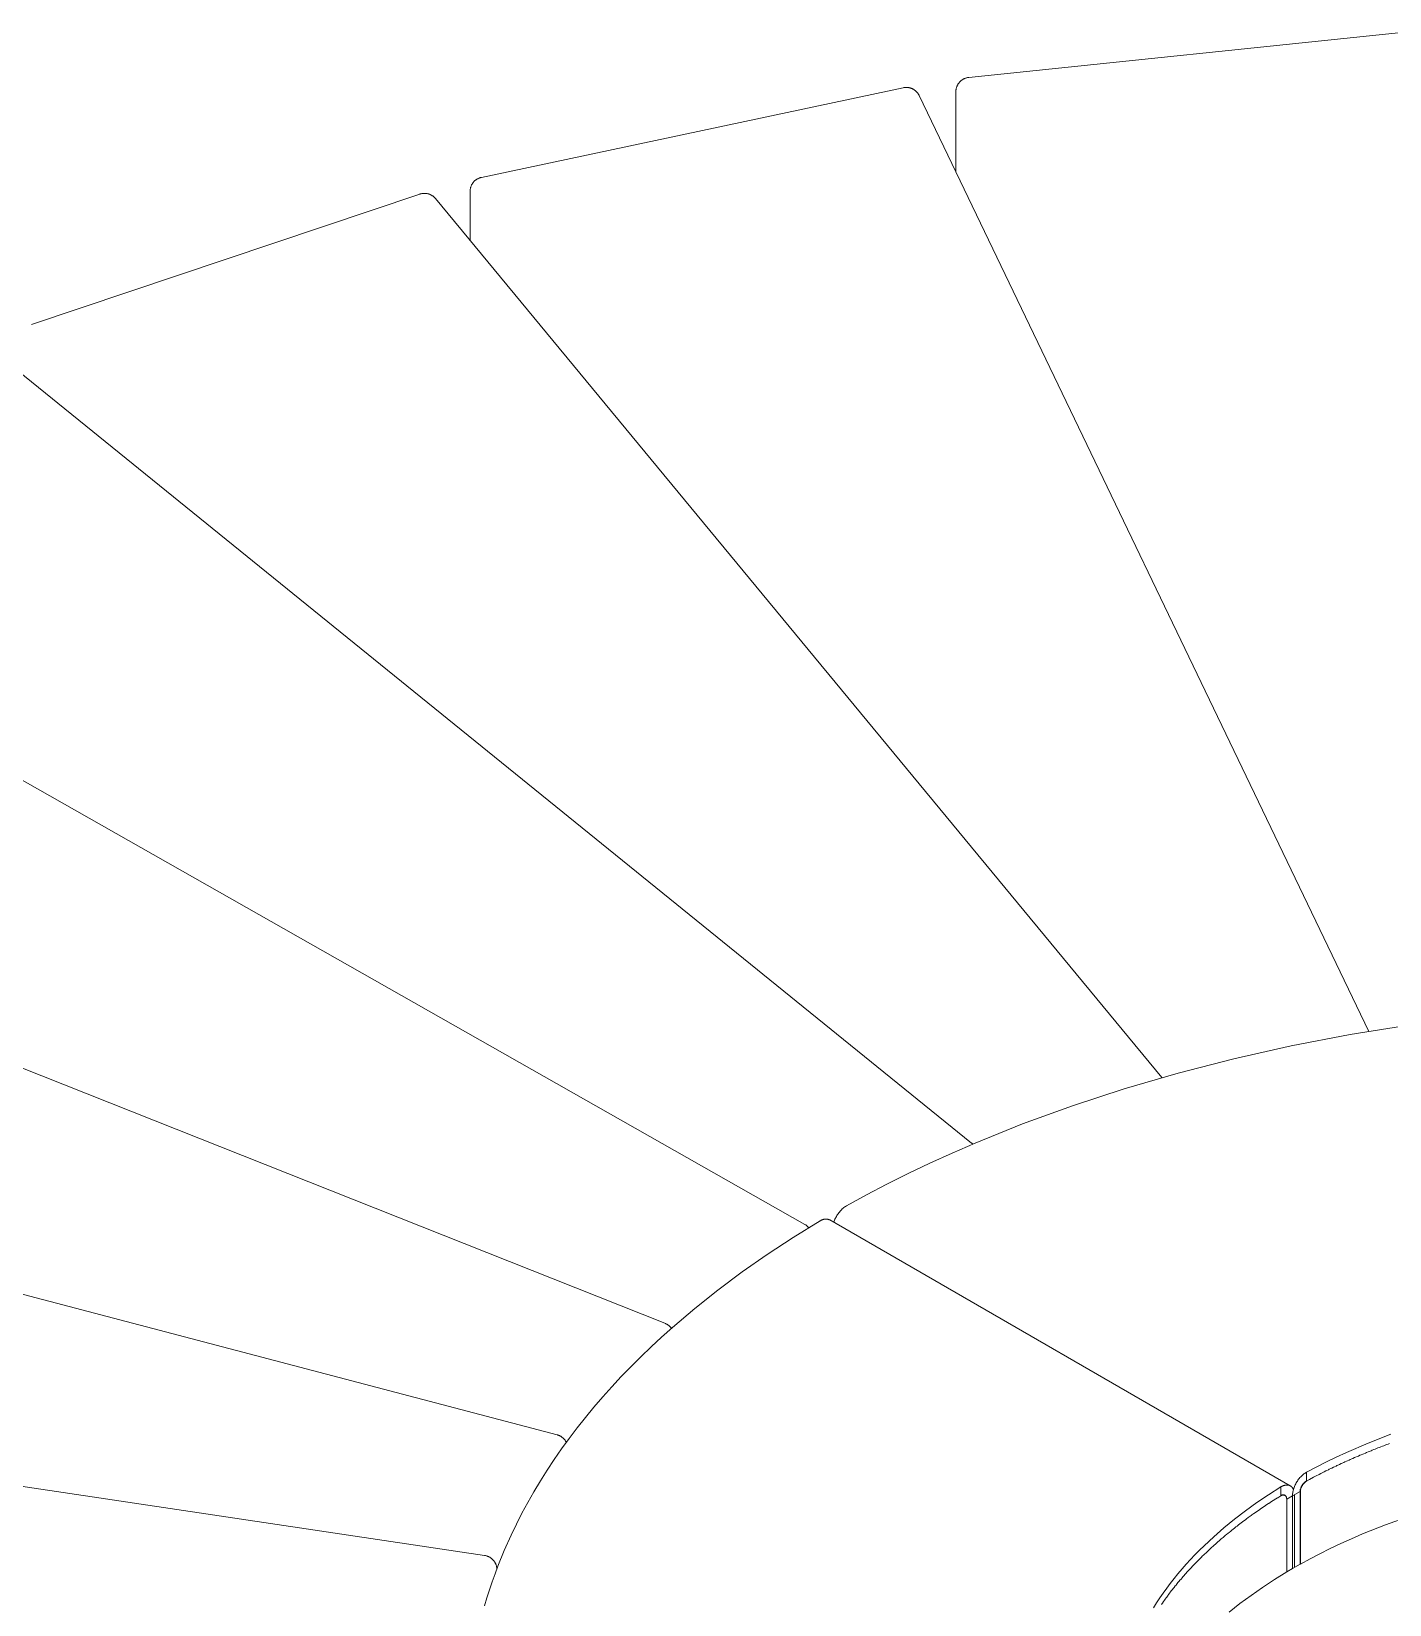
# Model space of a CAD drawing. Header units: inches. Extents: x -4 to 200, y 0 to 129.
# Drawn here: x 155.19 to 168.37, y 113.51 to 128.77 of the extents above; entities that cross this region are included whole.
import ezdxf

# ---------------------------------------------------------------- set-up
doc = ezdxf.new("R2010")
doc.units = ezdxf.units.IN
doc.layers.add('ZANO_R', color=7, linetype='Continuous', lineweight=0)

msp = doc.modelspace()

# ---------------------------------------------------------------- linework, layer by layer
at = {"layer": 'ZANO_R'}
for p, q in [((164.28474, 128.32756), (168.57771, 128.77374)), ((164.17237, 128.24812), (164.1745, 128.25241)), ((164.1745, 128.25241), (164.17678, 128.25663)), ((164.17678, 128.25663), (164.1792, 128.26077)), ((164.1792, 128.26077), (164.18175, 128.26482)), ((164.18175, 128.26482), (164.18445, 128.26879)), ((164.18445, 128.26879), (164.18728, 128.27266)), ((164.18728, 128.27266), (164.19024, 128.27643)), ((164.19024, 128.27643), (164.19332, 128.2801)), ((164.19332, 128.2801), (164.19653, 128.28366)), ((164.19653, 128.28366), (164.19986, 128.28711)), ((164.19986, 128.28711), (164.20331, 128.29044)), ((164.20331, 128.29044), (164.20686, 128.29365)), ((164.20686, 128.29365), (164.21053, 128.29674)), ((164.21053, 128.29674), (164.2143, 128.29971)), ((164.2143, 128.29971), (164.21816, 128.30254)), ((164.21816, 128.30254), (164.22212, 128.30524)), ((164.22212, 128.30524), (164.22617, 128.30781)), ((164.22617, 128.30781), (164.23031, 128.31023)), ((164.23031, 128.31023), (164.23453, 128.31251)), ((164.23453, 128.31251), (164.23882, 128.31465)), ((164.23882, 128.31465), (164.24318, 128.31664)), ((164.24318, 128.31664), (164.24761, 128.31847)), ((164.24761, 128.31847), (164.25209, 128.32016)), ((164.25209, 128.32016), (164.25664, 128.32169)), ((164.25664, 128.32169), (164.26123, 128.32307)), ((164.26123, 128.32307), (164.26586, 128.32429)), ((164.26586, 128.32429), (164.27054, 128.32535)), ((164.27054, 128.32535), (164.27525, 128.32625)), ((164.27525, 128.32625), (164.27998, 128.32699)), ((164.27998, 128.32699), (164.28474, 128.32756)), ((159.55447, 127.35785), (163.64803, 128.22764)), ((163.64803, 128.22764), (163.6528, 128.22857)), ((163.6528, 128.22857), (163.65761, 128.22933)), ((163.65761, 128.22933), (163.66244, 128.22993)), ((163.66244, 128.22993), (163.66729, 128.23036)), ((163.66729, 128.23036), (163.67215, 128.23062)), ((163.67215, 128.23062), (163.67702, 128.23071)), ((163.67702, 128.23071), (163.68188, 128.23063)), ((163.68188, 128.23063), (163.68675, 128.23039)), ((163.68675, 128.23039), (163.6916, 128.22997)), ((163.6916, 128.22997), (163.69643, 128.22939)), ((163.69643, 128.22939), (163.70124, 128.22864)), ((163.70124, 128.22864), (163.70602, 128.22773)), ((163.70602, 128.22773), (163.71077, 128.22665)), ((163.71077, 128.22665), (163.71547, 128.2254)), ((163.71547, 128.2254), (163.72013, 128.224)), ((163.72013, 128.224), (163.72474, 128.22243)), ((163.72474, 128.22243), (163.72929, 128.22071)), ((163.72929, 128.22071), (163.73378, 128.21882)), ((163.73378, 128.21882), (163.7382, 128.21679)), ((163.7382, 128.21679), (163.74255, 128.2146)), ((163.74255, 128.2146), (163.74682, 128.21226)), ((163.74682, 128.21226), (163.751, 128.20978)), ((163.751, 128.20978), (163.7551, 128.20715)), ((163.7551, 128.20715), (163.75911, 128.20438)), ((163.75911, 128.20438), (163.76301, 128.20148)), ((163.76301, 128.20148), (163.76681, 128.19844)), ((163.76681, 128.19844), (163.77051, 128.19527)), ((163.77051, 128.19527), (163.77409, 128.19198)), ((163.77409, 128.19198), (163.77756, 128.18856)), ((163.77756, 128.18856), (163.78091, 128.18502)), ((163.78091, 128.18502), (163.78413, 128.18138)), ((163.78413, 128.18138), (163.78722, 128.17762)), ((163.78722, 128.17762), (163.79018, 128.17375)), ((163.79018, 128.17375), (163.79301, 128.16979)), ((163.79301, 128.16979), (163.7957, 128.16573)), ((163.7957, 128.16573), (163.7979, 128.16215)), ((163.7979, 128.16215), (163.8, 128.15851)), ((163.8, 128.15851), (163.80199, 128.15481)), ((163.80199, 128.15481), (163.80387, 128.15105)), ((163.80387, 128.15105), (168.16647, 119.06872)), ((164.15877, 128.18782), (164.15885, 128.19261)), ((164.15877, 127.41218), (164.15877, 128.18782)), ((164.15885, 128.19261), (164.1591, 128.1974)), ((164.1591, 128.1974), (164.15951, 128.20218)), ((164.15951, 128.20218), (164.16008, 128.20694)), ((164.16008, 128.20694), (164.16081, 128.21168)), ((164.16081, 128.21168), (164.16171, 128.21638)), ((164.16171, 128.21638), (164.16276, 128.22106)), ((164.16276, 128.22106), (164.16397, 128.2257)), ((164.16397, 128.2257), (164.16535, 128.23029)), ((164.16535, 128.23029), (164.16687, 128.23484)), ((164.16687, 128.23484), (164.16855, 128.23933)), ((164.16855, 128.23933), (164.17039, 128.24375)), ((164.17039, 128.24375), (164.17237, 128.24812)), ((159.49844, 127.33211), (159.50229, 127.33495)), ((159.50229, 127.33495), (159.50624, 127.33765)), ((159.50624, 127.33765), (159.51027, 127.34022)), ((159.51027, 127.34022), (159.51439, 127.34265)), ((159.51439, 127.34265), (159.51859, 127.34494)), ((159.51859, 127.34494), (159.52287, 127.34708)), ((159.52287, 127.34708), (159.52721, 127.34907)), ((159.52721, 127.34907), (159.53162, 127.35092)), ((159.53162, 127.35092), (159.53609, 127.35262)), ((159.53609, 127.35262), (159.54062, 127.35416)), ((159.54062, 127.35416), (159.54519, 127.35555)), ((159.54519, 127.35555), (159.54981, 127.35678)), ((159.54981, 127.35678), (159.55447, 127.35785)), ((155.18592, 125.92813), (158.95568, 127.19511)), ((158.95568, 127.19511), (158.96031, 127.19658)), ((158.96031, 127.19658), (158.96498, 127.19788)), ((158.96498, 127.19788), (158.9697, 127.19903)), ((158.9697, 127.19903), (158.97445, 127.20001)), ((158.97445, 127.20001), (158.97924, 127.20082)), ((158.97924, 127.20082), (158.98405, 127.20147)), ((158.98405, 127.20147), (158.98888, 127.20195)), ((158.98888, 127.20195), (158.99372, 127.20227)), ((158.99372, 127.20227), (158.99857, 127.20242)), ((158.99857, 127.20242), (159.00342, 127.2024)), ((159.00342, 127.2024), (159.00827, 127.20221)), ((159.00827, 127.20221), (159.01311, 127.20186)), ((159.01311, 127.20186), (159.01794, 127.20134)), ((159.01794, 127.20134), (159.02274, 127.20065)), ((159.02274, 127.20065), (159.02752, 127.1998)), ((159.02752, 127.1998), (159.03227, 127.19878)), ((159.03227, 127.19878), (159.03697, 127.1976)), ((159.03697, 127.1976), (159.04164, 127.19625)), ((159.04164, 127.19625), (159.04625, 127.19475)), ((159.04625, 127.19475), (159.05081, 127.19309)), ((159.05081, 127.19309), (159.05531, 127.19127)), ((159.05531, 127.19127), (159.05975, 127.1893)), ((159.05975, 127.1893), (159.06411, 127.18717)), ((159.06411, 127.18717), (159.0684, 127.1849)), ((159.0684, 127.1849), (159.07261, 127.18248)), ((159.07261, 127.18248), (159.07673, 127.17992)), ((159.44318, 127.22042), (159.44326, 127.22521)), ((159.44318, 126.74662), (159.44318, 127.22042)), ((159.44326, 127.22521), (159.4435, 127.22998)), ((159.4435, 127.22998), (159.44391, 127.23475)), ((159.44391, 127.23475), (159.44448, 127.23949)), ((159.44448, 127.23949), (159.44521, 127.24422)), ((159.44521, 127.24422), (159.4461, 127.24892)), ((159.4461, 127.24892), (159.44715, 127.25358)), ((159.44715, 127.25358), (159.44836, 127.25821)), ((159.44836, 127.25821), (159.44972, 127.26279)), ((159.44972, 127.26279), (159.45124, 127.26733)), ((159.45124, 127.26733), (159.45291, 127.2718)), ((159.45291, 127.2718), (159.45474, 127.27622)), ((159.45474, 127.27622), (159.45671, 127.28058)), ((159.45671, 127.28058), (159.45883, 127.28487)), ((159.45883, 127.28487), (159.46109, 127.28908)), ((159.46109, 127.28908), (159.4635, 127.29321)), ((159.4635, 127.29321), (159.46605, 127.29726)), ((159.46605, 127.29726), (159.46873, 127.30121)), ((159.46873, 127.30121), (159.47155, 127.30508)), ((159.47155, 127.30508), (159.47449, 127.30884)), ((159.47449, 127.30884), (159.47756, 127.31251)), ((159.47756, 127.31251), (159.48076, 127.31607)), ((159.48076, 127.31607), (159.48407, 127.31951)), ((159.48407, 127.31951), (159.4875, 127.32284)), ((159.4875, 127.32284), (159.49104, 127.32606)), ((159.49104, 127.32606), (159.49469, 127.32915)), ((159.49469, 127.32915), (159.49844, 127.33211)), ((159.07673, 127.17992), (159.08076, 127.17721)), ((159.08076, 127.17721), (159.08469, 127.17437)), ((159.08469, 127.17437), (159.08852, 127.17139)), ((159.08852, 127.17139), (159.09225, 127.16828)), ((159.09225, 127.16828), (159.09587, 127.16505)), ((159.09587, 127.16505), (159.09937, 127.16169)), ((159.09937, 127.16169), (159.10261, 127.15837)), ((159.10261, 127.15837), (159.10574, 127.15495)), ((159.10574, 127.15495), (159.10875, 127.15142)), ((159.10875, 127.15142), (166.15711, 118.61981)), ((154.79237, 125.68961), (164.31124, 117.98489)), ((151.00281, 123.82817), (162.69439, 117.19482)), ((147.82559, 121.59597), (161.33465, 116.23555)), ((167.98779, 119.03817), (168.574, 119.13201)), ((145.37172, 119.07793), (160.28779, 115.15331)), ((167.41486, 118.92838), (167.98779, 119.03817)), ((166.316, 118.66423), (166.85704, 118.80343)), ((166.85704, 118.80343), (167.41486, 118.92838)), ((165.79319, 118.51173), (166.316, 118.66423)), ((165.28991, 118.34694), (165.79319, 118.51173)), ((164.80721, 118.17093), (165.28991, 118.34694)), ((164.34597, 117.98478), (164.80721, 118.17093)), ((163.90686, 117.78956), (164.12362, 117.88823)), ((164.12362, 117.88823), (164.34597, 117.98478)), ((164.31124, 117.98489), (164.31414, 117.98248)), ((164.31414, 117.98248), (164.31698, 117.97999)), ((164.31698, 117.97999), (164.31975, 117.97742)), ((164.31975, 117.97742), (164.32244, 117.97478)), ((163.69577, 117.6889), (163.90686, 117.78956)), ((163.2907, 117.48214), (163.49037, 117.58638)), ((163.49037, 117.58638), (163.69577, 117.6889)), ((163.09679, 117.37631), (163.2907, 117.48214)), ((162.99389, 117.26391), (162.98928, 117.25473)), ((162.99881, 117.27293), (162.99389, 117.26391)), ((163.00404, 117.28177), (162.99881, 117.27293)), ((163.00957, 117.29042), (163.00404, 117.28177)), ((163.0154, 117.29888), (163.00957, 117.29042)), ((163.02152, 117.30714), (163.0154, 117.29888)), ((163.02792, 117.31517), (163.02152, 117.30714)), ((163.03459, 117.32299), (163.02792, 117.31517)), ((163.04153, 117.33056), (163.03459, 117.32299)), ((163.04872, 117.3379), (163.04153, 117.33056)), ((163.05616, 117.34498), (163.04872, 117.3379)), ((163.06385, 117.3518), (163.05616, 117.34498)), ((163.07176, 117.35835), (163.06385, 117.3518)), ((163.07989, 117.36462), (163.07176, 117.35835)), ((163.08824, 117.37061), (163.07989, 117.36462)), ((163.09679, 117.37631), (163.08824, 117.37061)), ((162.58101, 117.06905), (162.84135, 117.22907)), ((162.69439, 117.19482), (162.69828, 117.19253)), ((162.69828, 117.19253), (162.70209, 117.19012)), ((162.70209, 117.19012), (162.70582, 117.18759)), ((162.70582, 117.18759), (162.70947, 117.18494)), ((162.70947, 117.18494), (162.71303, 117.18217)), ((162.71303, 117.18217), (162.7165, 117.17929)), ((162.7165, 117.17929), (162.71987, 117.1763)), ((162.71987, 117.1763), (162.72315, 117.17321)), ((162.72315, 117.17321), (162.72633, 117.17001)), ((162.72633, 117.17001), (162.7294, 117.16671)), ((162.7294, 117.16671), (162.73237, 117.16331)), ((162.84407, 117.23095), (162.84135, 117.22907)), ((162.84686, 117.23273), (162.84407, 117.23095)), ((162.8497, 117.23441), (162.84686, 117.23273)), ((162.85261, 117.23599), (162.8497, 117.23441)), ((162.85556, 117.23748), (162.85261, 117.23599)), ((162.85857, 117.23885), (162.85556, 117.23748)), ((162.86162, 117.24013), (162.85857, 117.23885)), ((162.86471, 117.2413), (162.86162, 117.24013)), ((162.86784, 117.24236), (162.86471, 117.2413)), ((162.87101, 117.24331), (162.86784, 117.24236)), ((162.8742, 117.24415), (162.87101, 117.24331)), ((162.87743, 117.24489), (162.8742, 117.24415)), ((162.88067, 117.24551), (162.87743, 117.24489)), ((162.88394, 117.24601), (162.88067, 117.24551)), ((162.88722, 117.24641), (162.88394, 117.24601)), ((162.89052, 117.24669), (162.88722, 117.24641)), ((162.89382, 117.24686), (162.89052, 117.24669)), ((162.89712, 117.24691), (162.89382, 117.24686)), ((162.90043, 117.24685), (162.89712, 117.24691)), ((162.90373, 117.24667), (162.90043, 117.24685)), ((162.90702, 117.24639), (162.90373, 117.24667)), ((162.9103, 117.24598), (162.90702, 117.24639)), ((162.91357, 117.24547), (162.9103, 117.24598)), ((162.91682, 117.24484), (162.91357, 117.24547)), ((162.92004, 117.2441), (162.91682, 117.24484)), ((162.92323, 117.24325), (162.92004, 117.2441)), ((162.9264, 117.24229), (162.92323, 117.24325)), ((162.92953, 117.24122), (162.9264, 117.24229)), ((162.93261, 117.24005), (162.92953, 117.24122)), ((162.93566, 117.23877), (162.93261, 117.24005)), ((162.93566, 117.23877), (167.4042, 114.65858)), ((162.97739, 117.22631), (162.97408, 117.21658)), ((162.98102, 117.23592), (162.97739, 117.22631)), ((162.98499, 117.2454), (162.98102, 117.23592)), ((162.98928, 117.25473), (162.98499, 117.2454)), ((162.32863, 116.90381), (162.58101, 117.06905)), ((162.08466, 116.73354), (162.32863, 116.90381)), ((161.84955, 116.55846), (162.08466, 116.73354)), ((161.62372, 116.37881), (161.84955, 116.55846)), ((143.71489, 116.35162), (159.58474, 113.98204)), ((161.40755, 116.19483), (161.62372, 116.37881)), ((161.30321, 116.1013), (161.40755, 116.19483)), ((161.33465, 116.23555), (161.33906, 116.23372)), ((161.33906, 116.23372), (161.3434, 116.23173)), ((161.3434, 116.23173), (161.34768, 116.2296)), ((161.34768, 116.2296), (161.35188, 116.22732)), ((161.35188, 116.22732), (161.356, 116.2249)), ((161.356, 116.2249), (161.36003, 116.22235)), ((161.36003, 116.22235), (161.36398, 116.21966)), ((161.36398, 116.21966), (161.36783, 116.21683)), ((161.36783, 116.21683), (161.37158, 116.21388)), ((161.37158, 116.21388), (161.37523, 116.2108)), ((161.37523, 116.2108), (161.37878, 116.20759)), ((161.37878, 116.20759), (161.38221, 116.20427)), ((161.38221, 116.20427), (161.38553, 116.20084)), ((161.38553, 116.20084), (161.38873, 116.19729)), ((161.38873, 116.19729), (161.39181, 116.19364)), ((161.39181, 116.19364), (161.39476, 116.18988)), ((161.39476, 116.18988), (161.39758, 116.18603)), ((161.20142, 116.00678), (161.30321, 116.1013)), ((161.00565, 115.81495), (161.10222, 115.91132)), ((161.10222, 115.91132), (161.20142, 116.00678)), ((160.91175, 115.7177), (161.00565, 115.81495)), ((160.73209, 115.52073), (160.82055, 115.61961)), ((160.82055, 115.61961), (160.91175, 115.7177)), ((160.6464, 115.42108), (160.73209, 115.52073)), ((160.48343, 115.21965), (160.5635, 115.32071)), ((160.5635, 115.32071), (160.6464, 115.42108)), ((160.28779, 115.15331), (160.29241, 115.15201)), ((160.29241, 115.15201), (160.29698, 115.15055)), ((160.29698, 115.15055), (160.30151, 115.14893)), ((160.30151, 115.14893), (160.30597, 115.14717)), ((160.30597, 115.14717), (160.31037, 115.14525)), ((160.31037, 115.14525), (160.31471, 115.14318)), ((160.31471, 115.14318), (160.31897, 115.14096)), ((160.31897, 115.14096), (160.32315, 115.1386)), ((160.32315, 115.1386), (160.32725, 115.1361)), ((160.32725, 115.1361), (160.33126, 115.13346)), ((160.33126, 115.13346), (160.33518, 115.13069)), ((160.33518, 115.13069), (160.339, 115.12778)), ((160.339, 115.12778), (160.34272, 115.12474)), ((160.34272, 115.12474), (160.34634, 115.12158)), ((160.34634, 115.12158), (160.34984, 115.1183)), ((160.4062, 115.11795), (160.48343, 115.21965)), ((168.162, 115.07352), (168.38276, 115.15969)), ((160.26038, 114.91278), (160.33185, 115.01565)), ((160.33185, 115.01565), (160.4062, 115.11795)), ((160.34984, 115.1183), (160.35323, 115.11489)), ((160.35323, 115.11489), (160.3565, 115.11138)), ((160.3565, 115.11138), (160.35965, 115.10775)), ((160.35965, 115.10775), (160.36268, 115.10402)), ((160.36268, 115.10402), (160.36557, 115.10019)), ((160.36557, 115.10019), (160.36833, 115.09626)), ((160.36833, 115.09626), (160.37096, 115.09224)), ((160.37096, 115.09224), (160.37345, 115.08813)), ((160.37345, 115.08813), (160.37579, 115.08394)), ((160.37579, 115.08394), (160.37799, 115.07967)), ((167.85011, 114.93625), (167.95146, 114.98299)), ((167.95146, 114.98299), (168.162, 115.07352)), ((168.11952, 114.9699), (168.1084, 114.96524)), ((168.11952, 114.9699), (168.13512, 114.9764)), ((168.14656, 114.98113), (168.13512, 114.9764)), ((168.14656, 114.98113), (168.162, 114.98749)), ((168.17376, 114.99229), (168.162, 114.98749)), ((168.17376, 114.99229), (168.18904, 114.99851)), ((168.20112, 115.00339), (168.18904, 114.99851)), ((168.20112, 115.00339), (168.21624, 115.00946)), ((168.22865, 115.01441), (168.21624, 115.00946)), ((168.22865, 115.01441), (168.2436, 115.02034)), ((168.25634, 115.02536), (168.2436, 115.02034)), ((168.25634, 115.02536), (168.27112, 115.03115)), ((168.28419, 115.03624), (168.27112, 115.03115)), ((168.28419, 115.03624), (168.29879, 115.04188)), ((168.31221, 115.04704), (168.29879, 115.04188)), ((168.31221, 115.04704), (168.32663, 115.05255)), ((168.34038, 115.05777), (168.32663, 115.05255)), ((168.34038, 115.05777), (168.35461, 115.06314)), ((168.36871, 115.06842), (168.35461, 115.06314)), ((160.19183, 114.80939), (160.26038, 114.91278)), ((167.56195, 114.79087), (167.65533, 114.84013)), ((167.65533, 114.84013), (167.75139, 114.88861)), ((167.75139, 114.88861), (167.85011, 114.93625)), ((167.75847, 114.80606), (167.77582, 114.81457)), ((167.78317, 114.81815), (167.77582, 114.81457)), ((167.78317, 114.81815), (167.80042, 114.82651)), ((167.80803, 114.83017), (167.80042, 114.82651)), ((167.80803, 114.83017), (167.82518, 114.83839)), ((167.83307, 114.84215), (167.82518, 114.83839)), ((167.83307, 114.84215), (167.85011, 114.85022)), ((167.85827, 114.85406), (167.85011, 114.85022)), ((167.85827, 114.85406), (167.8752, 114.86199)), ((167.88364, 114.86592), (167.8752, 114.86199)), ((167.88364, 114.86592), (167.90046, 114.8737)), ((167.90918, 114.87772), (167.90046, 114.8737)), ((167.90918, 114.87772), (167.92588, 114.88536)), ((167.93489, 114.88946), (167.92588, 114.88536)), ((167.93489, 114.88946), (167.95146, 114.89696)), ((167.96077, 114.90114), (167.95146, 114.89696)), ((167.96077, 114.90114), (167.97721, 114.9085)), ((167.98681, 114.91276), (167.97721, 114.9085)), ((167.98681, 114.91276), (168.00312, 114.91997)), ((168.01302, 114.92432), (168.00312, 114.91997)), ((168.01302, 114.92432), (168.0292, 114.93139)), ((168.03939, 114.93581), (168.0292, 114.93139)), ((168.03939, 114.93581), (168.05544, 114.94274)), ((168.06594, 114.94724), (168.05544, 114.94274)), ((168.06594, 114.94724), (168.08184, 114.95402)), ((168.09265, 114.95861), (168.08184, 114.95402)), ((168.09265, 114.95861), (168.1084, 114.96524)), ((160.0635, 114.60121), (160.12619, 114.70552)), ((160.12619, 114.70552), (160.19183, 114.80939)), ((167.34401, 114.66131), (167.34641, 114.66202)), ((167.34641, 114.66202), (167.34883, 114.66268)), ((167.34883, 114.66268), (167.35126, 114.66328)), ((167.35126, 114.66328), (167.35349, 114.66378)), ((167.35349, 114.66378), (167.35574, 114.66423)), ((167.35574, 114.66423), (167.35799, 114.66463)), ((167.35799, 114.66463), (167.36025, 114.66498)), ((167.36025, 114.66498), (167.36252, 114.66528)), ((167.36252, 114.66528), (167.3648, 114.66552)), ((167.3648, 114.66552), (167.36708, 114.6657)), ((167.36708, 114.6657), (167.36936, 114.66582)), ((167.36936, 114.66582), (167.37165, 114.66588)), ((167.37165, 114.66588), (167.37393, 114.66587)), ((167.37393, 114.66587), (167.37621, 114.6658)), ((167.37621, 114.6658), (167.37848, 114.66567)), ((167.37848, 114.66567), (167.38075, 114.66546)), ((167.38075, 114.66546), (167.38301, 114.66519)), ((167.38301, 114.66519), (167.38527, 114.66484)), ((167.38527, 114.66484), (167.38751, 114.66441)), ((167.38751, 114.66441), (167.38948, 114.66398)), ((167.38948, 114.66398), (167.39143, 114.66348)), ((167.39143, 114.66348), (167.39337, 114.66293)), ((167.39337, 114.66293), (167.39529, 114.66231)), ((167.39529, 114.66231), (167.3972, 114.66164)), ((167.44963, 114.65964), (167.45392, 114.66902)), ((167.45392, 114.66902), (167.45854, 114.67824)), ((167.45854, 114.67824), (167.46347, 114.68729)), ((167.46347, 114.68729), (167.46872, 114.69616)), ((167.46872, 114.69616), (167.47427, 114.70485)), ((167.47427, 114.70485), (167.48012, 114.71334)), ((167.48012, 114.71334), (167.48627, 114.72162)), ((167.48627, 114.72162), (167.49269, 114.72968)), ((167.49269, 114.72968), (167.4994, 114.73751)), ((167.4994, 114.73751), (167.50637, 114.74511)), ((167.50637, 114.74511), (167.5136, 114.75245)), ((167.5136, 114.75245), (167.52109, 114.75954)), ((167.52002, 114.66322), (167.51764, 114.65931)), ((167.51988, 114.65861), (167.52221, 114.66263)), ((167.52253, 114.66705), (167.52002, 114.66322)), ((167.52109, 114.75954), (167.52881, 114.76637)), ((167.52221, 114.66263), (167.52468, 114.66658)), ((167.52517, 114.6708), (167.52253, 114.66705)), ((167.52468, 114.66658), (167.52728, 114.67043)), ((167.52795, 114.67445), (167.52517, 114.6708)), ((167.52728, 114.67043), (167.53002, 114.67419)), ((167.53085, 114.67799), (167.52795, 114.67445)), ((167.52881, 114.76637), (167.53677, 114.77292)), ((167.53002, 114.67419), (167.53288, 114.67785)), ((167.53387, 114.68144), (167.53085, 114.67799)), ((167.53288, 114.67785), (167.53587, 114.68141)), ((167.53701, 114.68478), (167.53387, 114.68144)), ((167.53587, 114.68141), (167.53898, 114.68487)), ((167.53677, 114.77292), (167.54495, 114.77919)), ((167.54026, 114.68801), (167.53701, 114.68478)), ((167.53898, 114.68487), (167.54221, 114.68821)), ((167.54362, 114.69112), (167.54026, 114.68801)), ((167.54221, 114.68821), (167.54555, 114.69144)), ((167.54709, 114.69411), (167.54362, 114.69112)), ((167.54495, 114.77919), (167.55335, 114.78518)), ((167.54555, 114.69144), (167.549, 114.69456)), ((167.55066, 114.69699), (167.54709, 114.69411)), ((167.549, 114.69456), (167.55256, 114.69755)), ((167.55433, 114.69973), (167.55066, 114.69699)), ((167.55256, 114.69755), (167.55622, 114.70042)), ((167.55335, 114.78518), (167.56195, 114.79087)), ((167.5581, 114.70235), (167.55433, 114.69973)), ((167.55622, 114.70042), (167.55998, 114.70315)), ((167.56195, 114.70483), (167.5581, 114.70235)), ((167.55998, 114.70315), (167.56383, 114.70576)), ((167.56195, 114.70483), (167.56195, 114.79087)), ((167.56704, 114.70757), (167.56195, 114.70483)), ((167.56704, 114.70757), (167.58504, 114.71722)), ((167.59037, 114.72005), (167.58504, 114.71722)), ((167.59037, 114.72005), (167.60831, 114.72956)), ((167.61387, 114.73249), (167.60831, 114.72956)), ((167.61387, 114.73249), (167.63174, 114.74185)), ((167.63755, 114.74487), (167.63174, 114.74185)), ((167.63755, 114.74487), (167.65533, 114.75409)), ((167.66139, 114.75721), (167.65533, 114.75409)), ((167.66139, 114.75721), (167.6791, 114.76629)), ((167.6854, 114.7695), (167.6791, 114.76629)), ((167.6854, 114.7695), (167.70303, 114.77844)), ((167.70959, 114.78174), (167.70303, 114.77844)), ((167.70959, 114.78174), (167.72713, 114.79053)), ((167.73395, 114.79393), (167.72713, 114.79053)), ((167.73395, 114.79393), (167.75139, 114.80258)), ((167.75847, 114.80606), (167.75139, 114.80258)), ((160.00375, 114.49649), (160.0635, 114.60121)), ((167.0799, 114.49467), (167.19451, 114.5721)), ((167.19451, 114.5721), (167.31276, 114.64723)), ((167.28152, 114.54179), (167.22374, 114.50506)), ((167.28152, 114.54179), (167.28286, 114.54263)), ((167.31275, 114.5612), (167.28286, 114.54263)), ((167.31276, 114.64723), (167.31749, 114.64993)), ((167.31276, 114.64723), (167.31276, 114.5612)), ((167.31361, 114.562), (167.31276, 114.5612)), ((167.31317, 114.56137), (167.3145, 114.56209)), ((167.3145, 114.56278), (167.31361, 114.562)), ((167.31541, 114.56353), (167.3145, 114.56278)), ((167.3145, 114.56209), (167.31585, 114.56279)), ((167.31635, 114.56424), (167.31541, 114.56353)), ((167.31585, 114.56279), (167.31722, 114.56346)), ((167.31731, 114.56492), (167.31635, 114.56424)), ((167.31722, 114.56346), (167.3186, 114.56409)), ((167.3183, 114.56556), (167.31731, 114.56492)), ((167.31749, 114.64993), (167.32232, 114.65247)), ((167.3193, 114.56617), (167.3183, 114.56556)), ((167.3186, 114.56409), (167.31999, 114.5647)), ((167.32033, 114.56675), (167.3193, 114.56617)), ((167.31999, 114.5647), (167.3214, 114.56526)), ((167.32138, 114.56729), (167.32033, 114.56675)), ((167.32244, 114.56779), (167.32138, 114.56729)), ((167.3214, 114.56526), (167.32282, 114.56579)), ((167.32232, 114.65247), (167.32477, 114.65368)), ((167.32353, 114.56825), (167.32244, 114.56779)), ((167.32282, 114.56579), (167.32425, 114.56628)), ((167.32462, 114.56868), (167.32353, 114.56825)), ((167.32425, 114.56628), (167.32562, 114.56671)), ((167.32574, 114.56907), (167.32462, 114.56868)), ((167.32477, 114.65368), (167.32724, 114.65484)), ((167.32562, 114.56671), (167.32699, 114.5671)), ((167.32686, 114.56942), (167.32574, 114.56907)), ((167.328, 114.56973), (167.32686, 114.56942)), ((167.32699, 114.5671), (167.32838, 114.56745)), ((167.32724, 114.65484), (167.32973, 114.65596)), ((167.32914, 114.57), (167.328, 114.56973)), ((167.32838, 114.56745), (167.32977, 114.56775)), ((167.3303, 114.57023), (167.32914, 114.57)), ((167.32973, 114.65596), (167.33224, 114.65703)), ((167.32977, 114.56775), (167.33117, 114.56801)), ((167.33146, 114.57042), (167.3303, 114.57023)), ((167.33117, 114.56801), (167.33258, 114.56823)), ((167.33263, 114.57056), (167.33146, 114.57042)), ((167.33224, 114.65703), (167.33456, 114.65798)), ((167.33258, 114.56823), (167.33329, 114.56832)), ((167.3338, 114.57067), (167.33263, 114.57056)), ((167.33329, 114.56832), (167.334, 114.56839)), ((167.33498, 114.57074), (167.3338, 114.57067)), ((167.334, 114.56839), (167.33471, 114.56846)), ((167.33456, 114.65798), (167.3369, 114.65888)), ((167.33471, 114.56846), (167.33542, 114.56851)), ((167.33616, 114.57076), (167.33498, 114.57074)), ((167.33542, 114.56851), (167.33665, 114.56856)), ((167.33733, 114.57075), (167.33616, 114.57076)), ((167.33665, 114.56856), (167.33787, 114.56858)), ((167.3369, 114.65888), (167.33925, 114.65974)), ((167.33851, 114.57069), (167.33733, 114.57075)), ((167.33787, 114.56858), (167.3391, 114.56855)), ((167.33968, 114.57059), (167.33851, 114.57069)), ((167.3391, 114.56855), (167.33971, 114.56852)), ((167.33925, 114.65974), (167.34162, 114.66055)), ((167.34085, 114.57046), (167.33968, 114.57059)), ((167.33971, 114.56852), (167.34033, 114.56848)), ((167.34033, 114.56848), (167.34094, 114.56843)), ((167.34202, 114.57028), (167.34085, 114.57046)), ((167.34094, 114.56843), (167.34155, 114.56837)), ((167.34155, 114.56837), (167.34216, 114.56829)), ((167.34162, 114.66055), (167.34401, 114.66131)), ((167.34318, 114.57006), (167.34202, 114.57028)), ((167.34216, 114.56829), (167.34276, 114.56821)), ((167.34276, 114.56821), (167.34337, 114.56811)), ((167.34432, 114.5698), (167.34318, 114.57006)), ((167.34337, 114.56811), (167.34397, 114.568)), ((167.34397, 114.568), (167.34457, 114.56787)), ((167.34546, 114.5695), (167.34432, 114.5698)), ((167.34457, 114.56787), (167.34517, 114.56774)), ((167.3447, 114.56925), (167.35076, 114.56588)), ((167.34517, 114.56774), (167.34576, 114.56759)), ((167.34659, 114.56916), (167.34546, 114.5695)), ((167.34576, 114.56759), (167.34635, 114.56743)), ((167.34635, 114.56743), (167.34694, 114.56726)), ((167.34771, 114.56878), (167.34659, 114.56916)), ((167.34694, 114.56726), (167.34752, 114.56708)), ((167.34752, 114.56708), (167.3481, 114.56688)), ((167.34881, 114.56836), (167.34771, 114.56878)), ((167.3481, 114.56688), (167.34868, 114.56667)), ((167.34868, 114.56667), (167.34925, 114.56645)), ((167.34989, 114.56791), (167.34881, 114.56836)), ((167.34925, 114.56645), (167.34981, 114.56622)), ((167.34981, 114.56622), (167.35037, 114.56597)), ((167.35096, 114.56742), (167.34989, 114.56791)), ((167.35037, 114.56597), (167.35093, 114.56572)), ((167.35093, 114.56572), (167.35148, 114.56545)), ((167.35202, 114.56689), (167.35096, 114.56742)), ((167.35148, 114.56545), (167.35202, 114.56517)), ((167.35305, 114.56632), (167.35202, 114.56689)), ((167.35202, 114.56517), (167.35256, 114.56487)), ((167.35256, 114.56487), (167.35309, 114.56457)), ((167.35406, 114.56572), (167.35305, 114.56632)), ((167.35309, 114.56457), (167.35362, 114.56426)), ((167.35362, 114.56426), (167.35413, 114.56393)), ((167.35505, 114.56508), (167.35406, 114.56572)), ((167.35413, 114.56393), (167.35465, 114.56358)), ((167.35465, 114.56358), (167.35516, 114.56323)), ((167.35602, 114.56441), (167.35505, 114.56508)), ((167.35516, 114.56323), (167.35566, 114.56286)), ((167.35566, 114.56286), (167.35616, 114.56248)), ((167.35696, 114.56371), (167.35602, 114.56441)), ((167.35616, 114.56248), (167.35664, 114.56209)), ((167.35664, 114.56209), (167.35712, 114.56169)), ((167.35788, 114.56297), (167.35696, 114.56371)), ((167.35712, 114.56169), (167.35759, 114.56129)), ((167.35759, 114.56129), (167.35805, 114.56087)), ((167.35878, 114.5622), (167.35788, 114.56297)), ((167.35805, 114.56087), (167.3585, 114.56044)), ((167.3585, 114.56044), (167.35895, 114.56)), ((167.35964, 114.5614), (167.35878, 114.5622)), ((167.35895, 114.56), (167.35938, 114.55955)), ((167.35938, 114.55955), (167.35981, 114.5591)), ((167.36048, 114.56057), (167.35964, 114.5614)), ((167.35981, 114.5591), (167.36022, 114.55863)), ((167.36022, 114.55863), (167.36063, 114.55816)), ((167.36129, 114.55971), (167.36048, 114.56057)), ((167.36063, 114.55816), (167.36103, 114.55768)), ((167.36103, 114.55768), (167.36142, 114.55719)), ((167.36206, 114.55883), (167.36129, 114.55971)), ((167.36142, 114.55719), (167.36181, 114.55668)), ((167.36181, 114.55668), (167.36219, 114.55617)), ((167.36281, 114.55792), (167.36206, 114.55883)), ((167.36219, 114.55617), (167.36256, 114.55564)), ((167.36256, 114.55564), (167.36292, 114.55511)), ((167.36352, 114.55698), (167.36281, 114.55792)), ((167.36292, 114.55511), (167.36327, 114.55458)), ((167.36327, 114.55458), (167.36361, 114.55403)), ((167.3642, 114.55602), (167.36352, 114.55698)), ((167.36361, 114.55403), (167.36426, 114.55293)), ((167.36485, 114.55504), (167.3642, 114.55602)), ((167.36426, 114.55293), (167.36488, 114.5518)), ((167.36546, 114.55403), (167.36485, 114.55504)), ((167.36488, 114.5518), (167.36546, 114.55066)), ((167.36604, 114.553), (167.36546, 114.55403)), ((167.36546, 114.55066), (167.366, 114.5495)), ((167.366, 114.5495), (167.36651, 114.54832)), ((167.36658, 114.55195), (167.36604, 114.553)), ((167.36651, 114.54832), (167.36706, 114.54692)), ((167.36708, 114.55089), (167.36658, 114.55195)), ((167.36706, 114.54692), (167.36757, 114.5455)), ((167.36755, 114.54981), (167.36708, 114.55089)), ((167.36797, 114.54871), (167.36755, 114.54981)), ((167.36757, 114.5455), (167.36804, 114.54407)), ((167.36836, 114.5476), (167.36797, 114.54871)), ((167.36804, 114.54407), (167.36846, 114.54262)), ((167.36871, 114.54647), (167.36836, 114.5476)), ((167.36846, 114.54262), (167.36885, 114.54116)), ((167.36902, 114.54534), (167.36871, 114.54647)), ((167.36885, 114.54116), (167.36919, 114.53969)), ((167.36929, 114.54419), (167.36902, 114.54534)), ((167.36919, 114.53969), (167.36949, 114.53821)), ((167.36953, 114.54304), (167.36929, 114.54419)), ((167.36949, 114.53821), (167.36976, 114.53673)), ((167.36972, 114.54187), (167.36953, 114.54304)), ((167.36987, 114.54071), (167.36972, 114.54187)), ((167.36976, 114.53673), (167.36999, 114.53523)), ((167.36997, 114.53953), (167.36987, 114.54071)), ((167.37004, 114.53836), (167.36997, 114.53953)), ((167.36999, 114.53523), (167.37018, 114.53374)), ((167.37, 114.53483), (167.37006, 114.536)), ((167.37007, 114.53718), (167.37004, 114.53836)), ((167.37006, 114.536), (167.37007, 114.53718)), ((167.37018, 114.53374), (167.37034, 114.53223)), ((167.37034, 114.53223), (167.37047, 114.53073)), ((167.37047, 114.53073), (167.37057, 114.52922)), ((167.37057, 114.52922), (167.37064, 114.52771)), ((167.42544, 114.55996), (167.37062, 114.52831)), ((167.37064, 114.52771), (167.37069, 114.52621)), ((167.37069, 114.52621), (167.3707, 114.5247)), ((167.3707, 114.5247), (167.3707, 113.82209)), ((167.3972, 114.66164), (167.39908, 114.6609)), ((167.39908, 114.6609), (167.40093, 114.66011)), ((167.40093, 114.66011), (167.40276, 114.65925)), ((167.40276, 114.65925), (167.40454, 114.65835)), ((167.40454, 114.65835), (167.40628, 114.65738)), ((167.40628, 114.65738), (167.408, 114.65636)), ((167.408, 114.65636), (167.40968, 114.65529)), ((167.40968, 114.65529), (167.41132, 114.65417)), ((167.41132, 114.65417), (167.41292, 114.65299)), ((167.41292, 114.65299), (167.41449, 114.65176)), ((167.41449, 114.65176), (167.41602, 114.65048)), ((167.41602, 114.65048), (167.41761, 114.64906)), ((167.41761, 114.64906), (167.41916, 114.64758)), ((167.41916, 114.64758), (167.42065, 114.64606)), ((167.42065, 114.64606), (167.4221, 114.64448)), ((167.4221, 114.64448), (167.4235, 114.64287)), ((167.4235, 114.64287), (167.42485, 114.6412)), ((167.42485, 114.6412), (167.42615, 114.6395)), ((167.50006, 114.60291), (167.42545, 114.55995)), ((167.42545, 114.55996), (167.42628, 114.57023)), ((167.42545, 114.55995), (167.42545, 113.85447)), ((167.42615, 114.6395), (167.4274, 114.63776)), ((167.42628, 114.57023), (167.42748, 114.58047)), ((167.4274, 114.63776), (167.4286, 114.63599)), ((167.42748, 114.58047), (167.42903, 114.59066)), ((167.4286, 114.63599), (167.42975, 114.63418)), ((167.42903, 114.59066), (167.43093, 114.6008)), ((167.42975, 114.63418), (167.43085, 114.63234)), ((167.43085, 114.63234), (167.4319, 114.63047)), ((167.43093, 114.6008), (167.43319, 114.61086)), ((167.4319, 114.63047), (167.4329, 114.62858)), ((167.4329, 114.62858), (167.43385, 114.62666)), ((167.43319, 114.61086), (167.43579, 114.62083)), ((167.43385, 114.62666), (167.43476, 114.62473)), ((167.43476, 114.62473), (167.43561, 114.62277)), ((167.43579, 114.62083), (167.43874, 114.63071)), ((167.43874, 114.63071), (167.44204, 114.64048)), ((167.44204, 114.64048), (167.44567, 114.65013)), ((167.44468, 113.86558), (167.44468, 114.57106)), ((167.44567, 114.65013), (167.44963, 114.65964)), ((167.50049, 114.60747), (167.50006, 114.60291)), ((167.50006, 113.89742), (167.50006, 114.60291)), ((167.50107, 114.61202), (167.50049, 114.60747)), ((167.50182, 114.61654), (167.50107, 114.61202)), ((167.50272, 114.62103), (167.50182, 114.61654)), ((167.50377, 114.62549), (167.50272, 114.62103)), ((167.50324, 114.60104), (167.50358, 114.60567)), ((167.50324, 113.89842), (167.50324, 114.60104)), ((167.50358, 114.60567), (167.50408, 114.6103)), ((167.50498, 114.62991), (167.50377, 114.62549)), ((167.50408, 114.6103), (167.50474, 114.6149)), ((167.50474, 114.6149), (167.50556, 114.61948)), ((167.50635, 114.63429), (167.50498, 114.62991)), ((167.50556, 114.61948), (167.50654, 114.62402)), ((167.50786, 114.63861), (167.50635, 114.63429)), ((167.50654, 114.62402), (167.50767, 114.62853)), ((167.50767, 114.62853), (167.50897, 114.633)), ((167.50953, 114.64288), (167.50786, 114.63861)), ((167.50897, 114.633), (167.51041, 114.63741)), ((167.51134, 114.64709), (167.50953, 114.64288)), ((167.51041, 114.63741), (167.51201, 114.64178)), ((167.5133, 114.65123), (167.51134, 114.64709)), ((167.51201, 114.64178), (167.51376, 114.64609)), ((167.5154, 114.65531), (167.5133, 114.65123)), ((167.51376, 114.64609), (167.51565, 114.65033)), ((167.51764, 114.65931), (167.5154, 114.65531)), ((167.51565, 114.65033), (167.5177, 114.65451)), ((167.5177, 114.65451), (167.51988, 114.65861)), ((159.89312, 114.28603), (159.94695, 114.39142)), ((159.94695, 114.39142), (160.00375, 114.49649)), ((166.86236, 114.3333), (166.96912, 114.41504)), ((166.96912, 114.41504), (167.0799, 114.49467)), ((167.00598, 114.35605), (167.02402, 114.36909)), ((167.03255, 114.3752), (167.02402, 114.36909)), ((167.03255, 114.3752), (167.05184, 114.38893)), ((167.05934, 114.39422), (167.05184, 114.38893)), ((167.05934, 114.39422), (167.0799, 114.40863)), ((167.08636, 114.41312), (167.0799, 114.40863)), ((167.08636, 114.41312), (167.1082, 114.4282)), ((167.11359, 114.43189), (167.1082, 114.4282)), ((167.11359, 114.43189), (167.13674, 114.44763)), ((167.14105, 114.45054), (167.13674, 114.44763)), ((167.14105, 114.45054), (167.16551, 114.46692)), ((167.16872, 114.46905), (167.16551, 114.46692)), ((167.16872, 114.46905), (167.19451, 114.48606)), ((167.19661, 114.48744), (167.19451, 114.48606)), ((167.19661, 114.48744), (167.22374, 114.50506)), ((168.33087, 114.27985), (168.5646, 114.36416)), ((159.84225, 114.18036), (159.89312, 114.28603)), ((166.66158, 114.1639), (166.75979, 114.24955)), ((166.75979, 114.24955), (166.86236, 114.3333)), ((166.8019, 114.19856), (166.81054, 114.20563)), ((166.82657, 114.21865), (166.81054, 114.20563)), ((166.82657, 114.21865), (166.83632, 114.22651)), ((166.85148, 114.23863), (166.83632, 114.22651)), ((166.85148, 114.23863), (166.86236, 114.24726)), ((166.87663, 114.2585), (166.86236, 114.24726)), ((166.87663, 114.2585), (166.88866, 114.26789)), ((166.90203, 114.27824), (166.88866, 114.26789)), ((166.90203, 114.27824), (166.91523, 114.28839)), ((166.92767, 114.29788), (166.91523, 114.28839)), ((166.92767, 114.29788), (166.94205, 114.30876)), ((166.95354, 114.31739), (166.94205, 114.30876)), ((166.95354, 114.31739), (166.96912, 114.329)), ((166.97964, 114.33678), (166.96912, 114.329)), ((166.97964, 114.33678), (166.99645, 114.34911)), ((167.00598, 114.35605), (166.99645, 114.34911)), ((168.10758, 114.19059), (168.33087, 114.27985)), ((159.77566, 114.03118), (159.84225, 114.18036)), ((166.52277, 114.03212), (166.56788, 114.07647)), ((166.56788, 114.07647), (166.66158, 114.1639)), ((166.63632, 114.05488), (166.61415, 114.03437)), ((166.63632, 114.05488), (166.63772, 114.05617)), ((166.6592, 114.07572), (166.63772, 114.05617)), ((166.6592, 114.07572), (166.66158, 114.07787)), ((166.68234, 114.09646), (166.66158, 114.07787)), ((166.68234, 114.09646), (166.68571, 114.09945)), ((166.70574, 114.11709), (166.68571, 114.09945)), ((166.70574, 114.11709), (166.71013, 114.12092)), ((166.7294, 114.13762), (166.71013, 114.12092)), ((166.7294, 114.13762), (166.73482, 114.14227)), ((166.75332, 114.15804), (166.73482, 114.14227)), ((166.75332, 114.15804), (166.75979, 114.16351)), ((166.77748, 114.17836), (166.75979, 114.16351)), ((166.77748, 114.17836), (166.78503, 114.18463)), ((166.8019, 114.19856), (166.78503, 114.18463)), ((167.79294, 114.04858), (167.89507, 114.09691)), ((167.89507, 114.09691), (167.99996, 114.14427)), ((167.99996, 114.14427), (168.10758, 114.19059)), ((159.58474, 113.98204), (159.58954, 113.98124)), ((159.58954, 113.98124), (159.5943, 113.98028)), ((159.5943, 113.98028), (159.59903, 113.97914)), ((159.59903, 113.97914), (159.60372, 113.97785)), ((159.60372, 113.97785), (159.60836, 113.9764)), ((159.60836, 113.9764), (159.61294, 113.97478)), ((159.61294, 113.97478), (159.61747, 113.97301)), ((159.61747, 113.97301), (159.62193, 113.97108)), ((159.62193, 113.97108), (159.62633, 113.969)), ((159.62633, 113.969), (159.63065, 113.96677)), ((159.63065, 113.96677), (159.63489, 113.96439)), ((159.63489, 113.96439), (159.63904, 113.96186)), ((159.63904, 113.96186), (159.64311, 113.95919)), ((159.64311, 113.95919), (159.64708, 113.95639)), ((159.64708, 113.95639), (159.65095, 113.95344)), ((159.65095, 113.95344), (159.65471, 113.95037)), ((159.65471, 113.95037), (159.65837, 113.94716)), ((159.65837, 113.94716), (159.66192, 113.94384)), ((159.66192, 113.94384), (159.66534, 113.94039)), ((159.66534, 113.94039), (159.66865, 113.93682)), ((159.66865, 113.93682), (159.67183, 113.93315)), ((159.67183, 113.93315), (159.67488, 113.92936)), ((159.67488, 113.92936), (159.6778, 113.92547)), ((159.6778, 113.92547), (159.68058, 113.92148)), ((159.68058, 113.92148), (159.68322, 113.9174)), ((159.68322, 113.9174), (159.68572, 113.91323)), ((159.68572, 113.91323), (159.68808, 113.90898)), ((159.68808, 113.90898), (159.69028, 113.90465)), ((159.69028, 113.90465), (159.69234, 113.90024)), ((159.69234, 113.90024), (159.69424, 113.89576)), ((159.71425, 113.87986), (159.77566, 114.03118)), ((166.39458, 113.89675), (166.4361, 113.94225)), ((166.4361, 113.94225), (166.47884, 113.98738)), ((166.46289, 113.8847), (166.47884, 113.90134)), ((166.47884, 113.98738), (166.52277, 114.03212)), ((166.48362, 113.90629), (166.47884, 113.90134)), ((166.48362, 113.90629), (166.50065, 113.92377)), ((166.50462, 113.9278), (166.50065, 113.92377)), ((166.50462, 113.9278), (166.52277, 113.94609)), ((166.52589, 113.94921), (166.52277, 113.94609)), ((166.52589, 113.94921), (166.54518, 113.96831)), ((166.54744, 113.97054), (166.54518, 113.96831)), ((166.54744, 113.97054), (166.56788, 113.99044)), ((166.56926, 113.99177), (166.56788, 113.99044)), ((166.56926, 113.99177), (166.59087, 114.01245)), ((166.6137, 114.03394), (166.59087, 114.01245)), ((166.6137, 114.03394), (166.61415, 114.03437)), ((167.50006, 113.90033), (167.50324, 113.89842)), ((167.50324, 113.89842), (167.59701, 113.94927)), ((167.59701, 113.94927), (167.69358, 113.99934)), ((167.69358, 113.99934), (167.79294, 114.04858)), ((159.65824, 113.72647), (159.68556, 113.80342)), ((159.68556, 113.80342), (159.71425, 113.87986)), ((159.69424, 113.89576), (159.69598, 113.89122)), ((159.69598, 113.89122), (159.69757, 113.88663)), ((159.69757, 113.88663), (159.699, 113.88198)), ((159.699, 113.88198), (159.70026, 113.87729)), ((159.70026, 113.87729), (159.70136, 113.87255)), ((159.70136, 113.87255), (159.7023, 113.86778)), ((159.7023, 113.86778), (159.70307, 113.86298)), ((159.70307, 113.86298), (159.70368, 113.85815)), ((159.70368, 113.85815), (159.70411, 113.85331)), ((166.24087, 113.71139), (166.27741, 113.7582)), ((166.27741, 113.7582), (166.31522, 113.80471)), ((166.31522, 113.80471), (166.35428, 113.8509)), ((166.34443, 113.75338), (166.3346, 113.74181)), ((166.34443, 113.75338), (166.35428, 113.76486)), ((166.35428, 113.8509), (166.39458, 113.89675)), ((166.36347, 113.77547), (166.35428, 113.76486)), ((166.36347, 113.77547), (166.37428, 113.78783)), ((166.38279, 113.79747), (166.37428, 113.78783)), ((166.38279, 113.79747), (166.39458, 113.81071)), ((166.40239, 113.8194), (166.39458, 113.81071)), ((166.40239, 113.8194), (166.41519, 113.83351)), ((166.42228, 113.84125), (166.41519, 113.83351)), ((166.42228, 113.84125), (166.4361, 113.85621)), ((166.44244, 113.86302), (166.4361, 113.85621)), ((166.44244, 113.86302), (166.45732, 113.87883)), ((166.46289, 113.8847), (166.45732, 113.87883)), ((167.25159, 113.74859), (167.13601, 113.67282)), ((167.3707, 113.82209), (167.25159, 113.74859)), ((167.3707, 113.82287), (167.42544, 113.85447)), ((167.42545, 113.85447), (167.50006, 113.89742)), ((159.60779, 113.57111), (159.63231, 113.64903)), ((159.63231, 113.64903), (159.65824, 113.72647)), ((166.13891, 113.56933), (166.17161, 113.61694)), ((166.17161, 113.61694), (166.2056, 113.6643)), ((166.2056, 113.6643), (166.24087, 113.71139)), ((166.21928, 113.59677), (166.2056, 113.57826)), ((166.21928, 113.59677), (166.22307, 113.60185)), ((166.23628, 113.61934), (166.22307, 113.60185)), ((166.23628, 113.61934), (166.24087, 113.62536)), ((166.25358, 113.64185), (166.24087, 113.62536)), ((166.25358, 113.64185), (166.25898, 113.6488)), ((166.27117, 113.6643), (166.25898, 113.6488)), ((166.27117, 113.6643), (166.27741, 113.67217)), ((166.28905, 113.68668), (166.27741, 113.67217)), ((166.28905, 113.68668), (166.29616, 113.69546)), ((166.30722, 113.70898), (166.29616, 113.69546)), ((166.30722, 113.70898), (166.31522, 113.71867)), ((166.32568, 113.73122), (166.31522, 113.71867)), ((166.32568, 113.73122), (166.3346, 113.74181)), ((167.02413, 113.59485), (166.91614, 113.51477)), ((167.13601, 113.67282), (167.02413, 113.59485)), ((159.58472, 113.49271), (159.60779, 113.57111)), ((166.07741, 113.47343), (166.10751, 113.52148)), ((166.10751, 113.52148), (166.13891, 113.56933)), ((166.15422, 113.50586), (166.1551, 113.50713)), ((166.17004, 113.52867), (166.1551, 113.50713)), ((166.17004, 113.52867), (166.17161, 113.5309)), ((166.18616, 113.55143), (166.17161, 113.5309)), ((166.18616, 113.55143), (166.18844, 113.55462)), ((166.20257, 113.57413), (166.18844, 113.55462)), ((166.20257, 113.57413), (166.2056, 113.57826)), ((166.91614, 113.51477), (166.81222, 113.43269))]:
    msp.add_line(p, q, dxfattribs=at)

doc.saveas('drawing.dxf')
